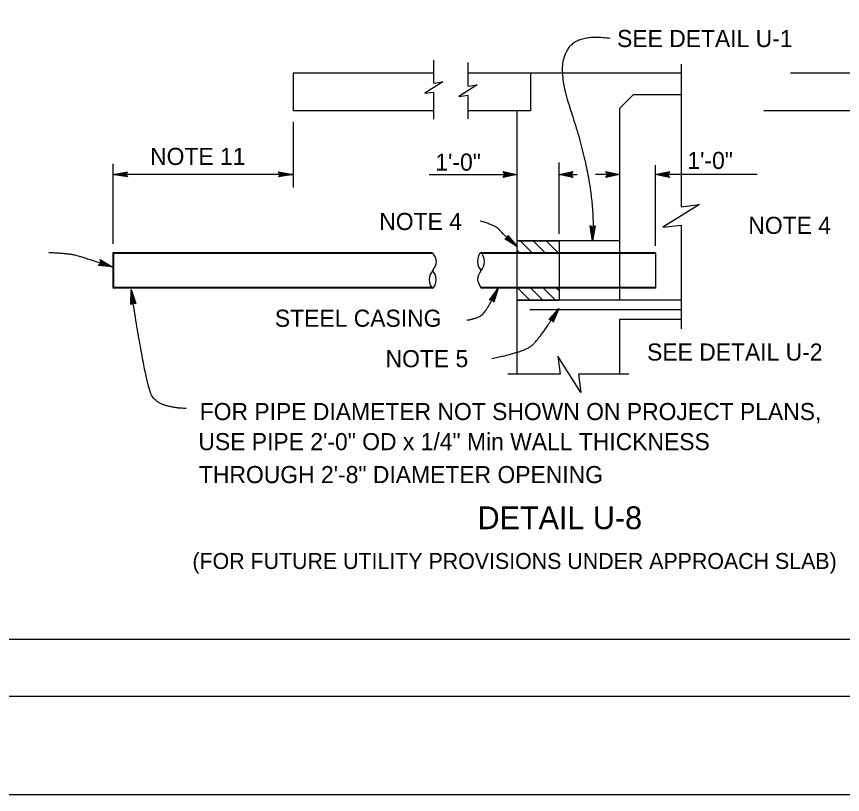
# Model space of a CAD drawing. Extents: x -894 to 866, y -472 to 714.
# Drawn here: x -105.3 to 256.7, y -472.4 to -131.3 of the extents above; entities that cross this region are included whole.
import ezdxf

# ---------------------------------------------------------------- set-up
doc = ezdxf.new("R2010")
doc.units = 0
for name, color, linetype in [('56 Stage 3 Anno', 7, 'Continuous'), ('57 Undefined', 7, 'Continuous'), ('60 Nongeo Data', 7, 'Continuous'), ('border_PLOTTING-ELEMENTS', 7, 'Continuous'), ('border_rw_22x34_Cut_Lines', 7, 'Continuous'), ('border_SHEET', 7, 'Continuous')]:
    doc.layers.add(name, color=color, linetype=linetype)

msp = doc.modelspace()

# ---------------------------------------------------------------- linework, layer by layer
at = {"layer": '56 Stage 3 Anno'}
for p, q in [((15.98, -177.5), (15.98, -206.26)), ((132.5, -226.61), (132.5, -195.39)), ((-63.16, -195.85), (-63.16, -230.99)), ((174.82, -231.8), (174.82, -196.46)), ((-63.16, -200.56), (-56.68, -199.49)), ((-63.16, -200.56), (-56.85, -199.75)), ((-57.01, -200.02), (-63.16, -200.56)), ((-57.19, -200.29), (-63.16, -200.56)), ((15.98, -200.56), (-63.16, -200.56)), ((-57.34, -200.56), (-63.16, -200.56)), ((-56.68, -201.64), (-63.16, -200.56)), ((-63.16, -200.56), (-57.01, -201.11)), ((-56.85, -201.36), (-63.16, -200.56)), ((-63.16, -200.56), (-57.19, -200.82)), ((-57.34, -200.56), (-57.01, -200.02)), ((-57.01, -201.11), (-57.34, -200.56)), ((-57.01, -200.02), (-56.68, -199.49)), ((-57.01, -201.11), (-56.68, -201.64)), ((9.83, -200.02), (9.5, -199.49)), ((9.5, -199.49), (15.98, -200.56)), ((15.98, -200.56), (9.5, -201.64)), ((9.83, -201.11), (9.5, -201.64)), ((9.66, -199.76), (15.98, -200.56)), ((15.98, -200.56), (9.66, -201.38)), ((15.98, -200.56), (9.83, -200.02)), ((9.83, -200.02), (10.16, -200.56)), ((9.83, -201.11), (15.98, -200.56)), ((10.16, -200.56), (9.83, -201.11)), ((15.98, -200.56), (10.01, -200.31)), ((10.01, -200.84), (15.98, -200.56)), ((10.16, -200.56), (15.98, -200.56)), ((75.57, -200.56), (114, -200.56)), ((108.8, -200.56), (108, -199.23)), ((108, -199.23), (108, -199.23)), ((108, -199.23), (114, -200.56)), ((114, -200.56), (108, -201.89)), ((108, -201.89), (108.8, -200.56)), ((108, -201.89), (108, -201.89)), ((108.21, -199.58), (112.62, -200.56)), ((112.61, -200.57), (108.23, -201.54)), ((111.23, -200.56), (108.41, -201.19)), ((108.45, -199.94), (111.23, -200.56)), ((108.62, -200.29), (109.85, -200.56)), ((109.85, -200.56), (108.64, -200.83)), ((114, -200.56), (114, -200.56)), ((132.5, -200.56), (138.5, -199.23)), ((132.5, -200.56), (140.38, -200.56)), ((138.5, -201.9), (132.5, -200.56)), ((132.5, -200.56), (132.5, -200.56)), ((138.28, -201.55), (133.88, -200.57)), ((133.89, -200.56), (138.26, -199.59)), ((135.26, -200.57), (138.08, -199.94)), ((138.05, -201.19), (135.26, -200.57)), ((136.64, -200.57), (137.85, -200.3)), ((137.87, -200.84), (136.64, -200.57)), ((138.5, -199.23), (137.7, -200.56)), ((137.7, -200.56), (138.5, -201.9)), ((138.5, -199.23), (138.5, -199.23)), ((138.5, -201.9), (138.5, -201.9)), ((159, -200.56), (148.45, -200.56)), ((153.8, -200.56), (153, -199.23)), ((153, -199.23), (153, -199.23)), ((153, -199.23), (159, -200.56)), ((159, -200.56), (153, -201.89)), ((153, -201.89), (153.8, -200.56)), ((153, -201.89), (153, -201.89)), ((153.21, -199.58), (157.62, -200.56)), ((157.61, -200.57), (153.23, -201.54)), ((156.23, -200.56), (153.41, -201.19)), ((153.45, -199.94), (156.23, -200.56)), ((153.62, -200.29), (154.85, -200.56)), ((154.85, -200.56), (153.64, -200.83)), ((159, -200.56), (159, -200.56)), ((174.82, -200.56), (180.82, -199.23)), ((219.25, -200.56), (174.82, -200.56)), ((180.82, -201.9), (174.82, -200.56)), ((174.82, -200.56), (174.82, -200.56)), ((180.61, -201.55), (176.2, -200.57)), ((176.21, -200.56), (180.59, -199.59)), ((177.59, -200.57), (180.41, -199.94)), ((180.37, -201.19), (177.59, -200.57)), ((178.97, -200.57), (180.18, -200.3)), ((180.2, -200.84), (178.97, -200.57)), ((180.82, -199.23), (180.02, -200.56)), ((180.02, -200.56), (180.82, -201.9)), ((180.82, -199.23), (180.82, -199.23)), ((180.82, -201.9), (180.82, -201.9)), ((146.62, -223.46), (146.1, -223.12)), ((147.12, -229.61), (146.1, -223.12)), ((147.12, -229.61), (146.35, -223.29)), ((146.62, -223.46), (147.12, -229.61)), ((147.17, -223.79), (146.62, -223.46)), ((146.89, -223.64), (147.12, -229.61)), ((148.24, -223.14), (147.12, -229.61)), ((147.97, -223.3), (147.12, -229.61)), ((147.12, -229.61), (147.71, -223.46)), ((147.12, -229.61), (147.42, -223.64)), ((147.17, -223.79), (147.12, -229.61)), ((147.71, -223.46), (147.17, -223.79)), ((147.71, -223.46), (148.24, -223.14)), ((109.99, -227.88), (109.87, -228.51)), ((109.99, -227.88), (110.09, -227.27)), ((114.22, -232.37), (109.99, -227.88)), ((110.03, -227.58), (114.22, -232.37)), ((110.09, -227.27), (114.22, -232.37)), ((109.26, -228.7), (108.67, -228.87)), ((114.22, -232.37), (108.67, -228.87)), ((114.22, -232.37), (108.96, -228.79)), ((109.87, -228.51), (109.26, -228.7)), ((109.26, -228.7), (114.22, -232.37)), ((109.58, -228.61), (114.22, -232.37)), ((109.87, -228.51), (114.22, -232.37)), ((114.22, -232.37), (109.93, -228.22)), ((-55.21, -257.56), (-55.14, -250.99)), ((-54.25, -256.75), (-55.14, -250.99)), ((-55.14, -250.99), (-53.09, -257.23)), ((-53.66, -256.99), (-55.14, -250.99)), ((-55.14, -250.99), (-54.74, -257.15)), ((-54.97, -257.35), (-55.14, -250.99)), ((-55.14, -250.99), (-54.48, -256.93)), ((-53.96, -256.85), (-55.14, -250.99)), ((-55.14, -250.99), (-53.37, -257.11)), ((101.95, -255.64), (105.86, -250.37)), ((102.27, -255.62), (105.86, -250.37)), ((105.86, -250.37), (102.57, -255.59)), ((105.86, -250.37), (102.91, -255.56)), ((103.2, -255.55), (105.86, -250.37)), ((103.38, -255.8), (105.86, -250.37)), ((103.54, -256.09), (105.86, -250.37)), ((105.86, -250.37), (103.71, -256.36)), ((105.86, -250.37), (103.86, -256.62)), ((-54.74, -257.15), (-54.25, -256.75)), ((-54.25, -256.75), (-53.66, -256.99)), ((-53.66, -256.99), (-53.09, -257.23)), ((102.57, -255.59), (101.95, -255.64)), ((102.57, -255.59), (103.2, -255.55)), ((103.2, -255.55), (103.54, -256.09)), ((103.54, -256.09), (103.86, -256.62)), ((-54.74, -257.15), (-55.21, -257.56)), ((128.01, -264.22), (132.34, -259.29)), ((128.33, -264.22), (132.34, -259.29)), ((132.34, -259.29), (128.63, -264.22)), ((132.34, -259.29), (128.97, -264.22)), ((129.27, -264.23), (132.34, -259.29)), ((129.42, -264.5), (132.34, -259.29)), ((129.56, -264.8), (132.34, -259.29)), ((132.34, -259.29), (129.7, -265.08)), ((132.34, -259.29), (129.83, -265.35)), ((128.63, -264.22), (128.01, -264.22)), ((128.63, -264.22), (129.27, -264.23)), ((129.27, -264.23), (129.56, -264.8)), ((129.56, -264.8), (129.83, -265.35))]:
    msp.add_line(p, q, dxfattribs=at)
msp.add_lwpolyline([(-68.63, -237.93), (-63.43, -241.03), (-69.45, -240.43), (-69.14, -240.16), (-64.73, -240.6), (-68.54, -238.33), (-68.45, -238.73), (-66.01, -240.18), (-68.83, -239.9), (-68.52, -239.63), (-67.3, -239.75), (-68.36, -239.12), (-68.29, -239.43), (-69.45, -240.43), (-68.29, -239.43)], close=True, dxfattribs=at)
for points in [[(154.93, -141), (125.48, -136.47), (149.06, -206.65), (147.12, -229.61)], [(97.93, -220.91), (104.6, -222.76), (107.56, -226.46), (114.22, -232.37)], [(-91.23, -234.76), (-82.44, -235.2), (-77.49, -236.41), (-63.43, -241.03)], [(-31.03, -303.2), (-43.31, -302.74), (-48.77, -292.3), (-55.14, -250.99)], [(92.23, -264.44), (97.4, -263.51), (100.93, -259.99), (105.86, -250.37)], [(103.03, -281.23), (117.34, -278.45), (124.32, -272.18), (132.34, -259.29)]]:
    msp.add_open_spline(points, degree=2, dxfattribs=at)
at = {"layer": '60 Nongeo Data'}
for p, q in [((77.59, -160.5), (77.59, -150.53)), ((92.58, -161.83), (92.58, -151.52)), ((186, -152.21), (186, -214.74)), ((77.59, -156.21), (15.98, -156.21)), ((15.98, -156.21), (15.98, -172.71)), ((120, -156.21), (92.58, -156.21)), ((186, -156.21), (120, -156.21)), ((120, -156.21), (120, -172.71)), ((282.7, -156.21), (233.89, -156.21)), ((77.59, -176.37), (77.59, -164.5)), ((92.58, -176.25), (92.58, -165.83)), ((165, -165.71), (159, -171.71)), ((186, -165.71), (165, -165.71)), ((77.59, -172.71), (15.98, -172.71)), ((114, -172.71), (92.58, -172.71)), ((114, -172.71), (114, -234.98)), ((120, -172.71), (114, -172.71)), ((159, -171.71), (159, -234.98)), ((277.2, -172.71), (222.18, -172.71)), ((186, -222.74), (186, -268.21)), ((159, -229.71), (114, -229.71)), ((114, -229.71), (132.5, -229.71)), ((120.74, -234.98), (115.47, -229.71)), ((126.4, -234.98), (121.12, -229.71)), ((132.5, -235.42), (126.78, -229.71)), ((128.44, -229.71), (129.24, -229.71)), ((132.5, -229.71), (132.5, -234.98)), ((77.07, -234.98), (-63.16, -234.98)), ((-63.16, -234.98), (-63.16, -250.43)), ((-62.84, -234.98), (-62.84, -250.43)), ((77.07, -235.3), (-62.84, -235.3)), ((174.82, -234.98), (98.17, -234.98)), ((174.82, -235.3), (98.17, -235.3)), ((114, -234.98), (114, -259.21)), ((115.09, -234.98), (114.23, -234.13)), ((132.5, -234.98), (132.5, -250.43)), ((159, -234.98), (159, -250.43)), ((174.82, -234.98), (174.82, -250.43)), ((77.07, -250.43), (-63.16, -250.43)), ((77.07, -250.11), (-62.84, -250.11)), ((174.82, -250.11), (98.17, -250.11)), ((174.82, -250.43), (98.17, -250.43)), ((119.65, -255.71), (114, -250.05)), ((114, -250.43), (114, -255.71)), ((125.31, -255.71), (120.04, -250.43)), ((130.97, -255.71), (125.69, -250.43)), ((132.5, -251.58), (131.35, -250.43)), ((132.5, -250.43), (132.5, -255.71)), ((159, -250.43), (159, -255.71)), ((150, -255.71), (114, -255.71)), ((114, -255.71), (114, -288.21)), ((114, -255.71), (132.5, -255.71)), ((126.59, -255.71), (125.32, -255.71)), ((127.14, -255.71), (126.59, -255.71)), ((186, -255.71), (150, -255.71)), ((186, -259.96), (119.66, -259.96)), ((186, -264.21), (159, -264.21)), ((159, -264.21), (159, -288.21)), ((133, -288.21), (110, -288.21)), ((163, -288.21), (141, -288.21))]:
    msp.add_line(p, q, dxfattribs=at)
for points in [[(77.59, -160.5), (81.59, -160), (73.59, -165), (77.59, -164.5)], [(92.58, -161.83), (96.58, -161.33), (88.58, -166.33), (92.58, -165.83)], [(186, -214.74), (194, -213.74), (178, -223.74), (186, -222.74)], [(141, -288.21), (142, -296.21), (132, -280.21), (133, -288.21)]]:
    msp.add_lwpolyline(points, dxfattribs=at)
for points in [[(77.07, -234.98), (78.61, -238.84), (77.07, -242.71), (75.52, -246.57), (77.07, -250.43), (78.61, -246.57), (77.07, -242.71)], [(98.51, -250.43), (96.88, -246.6), (98.34, -242.71), (99.8, -238.81), (98.17, -234.98), (96.71, -238.88), (98.34, -242.71)]]:
    msp.add_spline(points, degree=3, dxfattribs=at)
at = {"layer": 'border_PLOTTING-ELEMENTS'}
for points in [[(-894.04, -472.44), (865.96, -472.44), (865.96, 713.56), (-894.04, 713.56)], [(-864.04, 670.56), (835.96, 670.56), (835.96, -429.44), (-864.04, -429.44)]]:
    msp.add_lwpolyline(points, close=True, dxfattribs=at)
at = {"layer": 'border_rw_22x34_Cut_Lines'}
msp.add_lwpolyline([(-864.04, 670.56), (835.96, 670.56), (835.96, -429.44), (-864.04, -429.44)], close=True, dxfattribs=at)
at = {"layer": 'border_SHEET'}
msp.add_line((810.96, -404.44), (-814.04, -404.44), dxfattribs=at)

# ---------------------------------------------------------------- texts
at = {"layer": '57 Undefined'}
for s, height, p in [('SEE DETAIL U-1', 7.5, (157.91, -144.72)), ('NOTE 11', 7.5, (-46.78, -196.41)), ('1\'-0"', 7.5, (78.25, -198.92)), ('1\'-0"', 7.5, (188.72, -198.19)), ('NOTE 4', 7.5, (53.67, -224.94)), ('NOTE 4', 7.5, (215.45, -226.64)), ('STEEL CASING', 7.5, (7.91, -267.37)), ('SEE DETAIL U-2', 7.5, (171.06, -282.19)), ('NOTE 5', 7.5, (56.44, -285.11)), ('FOR PIPE DIAMETER NOT SHOWN ON PROJECT PLANS,', 7.5, (-25.03, -308.28)), ('USE PIPE 2\'-0" OD x 1/4" Min WALL THICKNESS ', 7.5, (-25.61, -321.47)), ('THROUGH 2\'-8" DIAMETER OPENING', 7.5, (-25.37, -335.92)), ('DETAIL U-8', 10, (96.77, -356.11)), ('(FOR FUTURE UTILITY PROVISIONS UNDER APPROACH SLAB)', 7, (-28.23, -373.56))]:
    msp.add_text(s, height=height, dxfattribs=at).set_placement(p)

doc.saveas('drawing.dxf')
